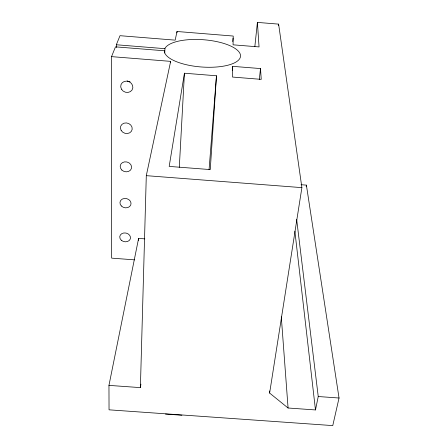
<?xml version="1.0" encoding="UTF-8"?>
<svg xmlns="http://www.w3.org/2000/svg" width="448" height="448" viewBox="0 0 448 448"><rect width="100%" height="100%" fill="white"/><g stroke="black" fill="none" stroke-linecap="round" stroke-linejoin="round"><path stroke-width="0.67" d="M116.329 47.55L116.334 44.761L120.002 35.694L175.174 40.146L177.016 31.494L233.223 36.047L233.061 44.822L259.056 46.922L257.404 22.4L278.617 24.125L301.89 187.639L269.623 393.064L288.075 408.005L315.476 409.948L318.242 396.53L296.66 219.464M232.669 66.343L232.478 77.056L261.24 79.358L260.512 68.572L232.669 66.343L232.294 70.521M138.55 240.436L138.6 238.398L144.827 238.868M301.045 184.716L306.398 185.13L339.041 398.014L332.763 425.6L109.043 409.825L108.959 385.381L140.392 387.621L146.294 175.661L170.649 61.37L111.535 56.633L111.653 258.138L134.624 259.857M164.517 52.892L164.601 50.798L115.489 46.85L111.535 56.633M164.763 52.853L164.976 48.373A38.192 13.658 4.3 0 1 224.622 43.686A38.192 13.658 4.3 0 1 221.088 66.522A38.192 13.658 4.3 0 1 164.427 51.912L164.601 50.798M170.587 62.765L170.649 61.37M176.949 32.883L177.016 31.494M179.301 167.356L184.436 73.22L216.479 75.779L210.258 169.585L169.182 166.41L184.436 73.22M209.065 169.658L216.479 75.779M232.725 41.602L233.038 38.13M254.828 46.715L257.404 22.4M259.269 79.694L260.512 68.572M278.449 25.514L278.617 24.125M140.392 387.621L140.918 384.16M306.186 186.474L306.398 185.13M108.959 385.381L138.6 238.398M165.48 414.086L181.894 415.24M318.242 396.53L339.041 398.014M146.294 175.661L301.89 187.639M116.334 44.761L164.926 48.67M294.874 231.235L315.476 409.948M281.294 316.837L288.075 408.005M269.522 390.97L269.623 393.064M130.122 81.827A5.998 5.454 24.7 0 1 127.187 80.858M121.262 240.201A5.426 4.407 11.5 0 0 130.312 238.918A5.426 4.407 11.5 0 0 123.794 232.977A5.426 4.407 11.5 0 0 121.262 240.201M121.33 205.957A5.594 4.665 13.1 0 0 130.76 205.005A5.594 4.665 13.1 0 0 124.415 198.453A5.594 4.665 13.1 0 0 121.33 205.957M121.806 170.027A5.774 4.945 15.3 0 0 131.41 168.56A5.774 4.945 15.3 0 0 124.499 161.89A5.774 4.945 15.3 0 0 121.806 170.027M121.178 130.469A5.97 5.253 18.5 0 0 131.398 131.298A5.97 5.253 18.5 0 0 126.409 122.926A5.97 5.253 18.5 0 0 121.178 130.469M121.47 89.18A6.182 5.583 23.5 0 0 132.02 90.054A6.182 5.583 23.5 0 0 126.874 81.127A6.182 5.583 23.5 0 0 121.47 89.18"/></g></svg>
